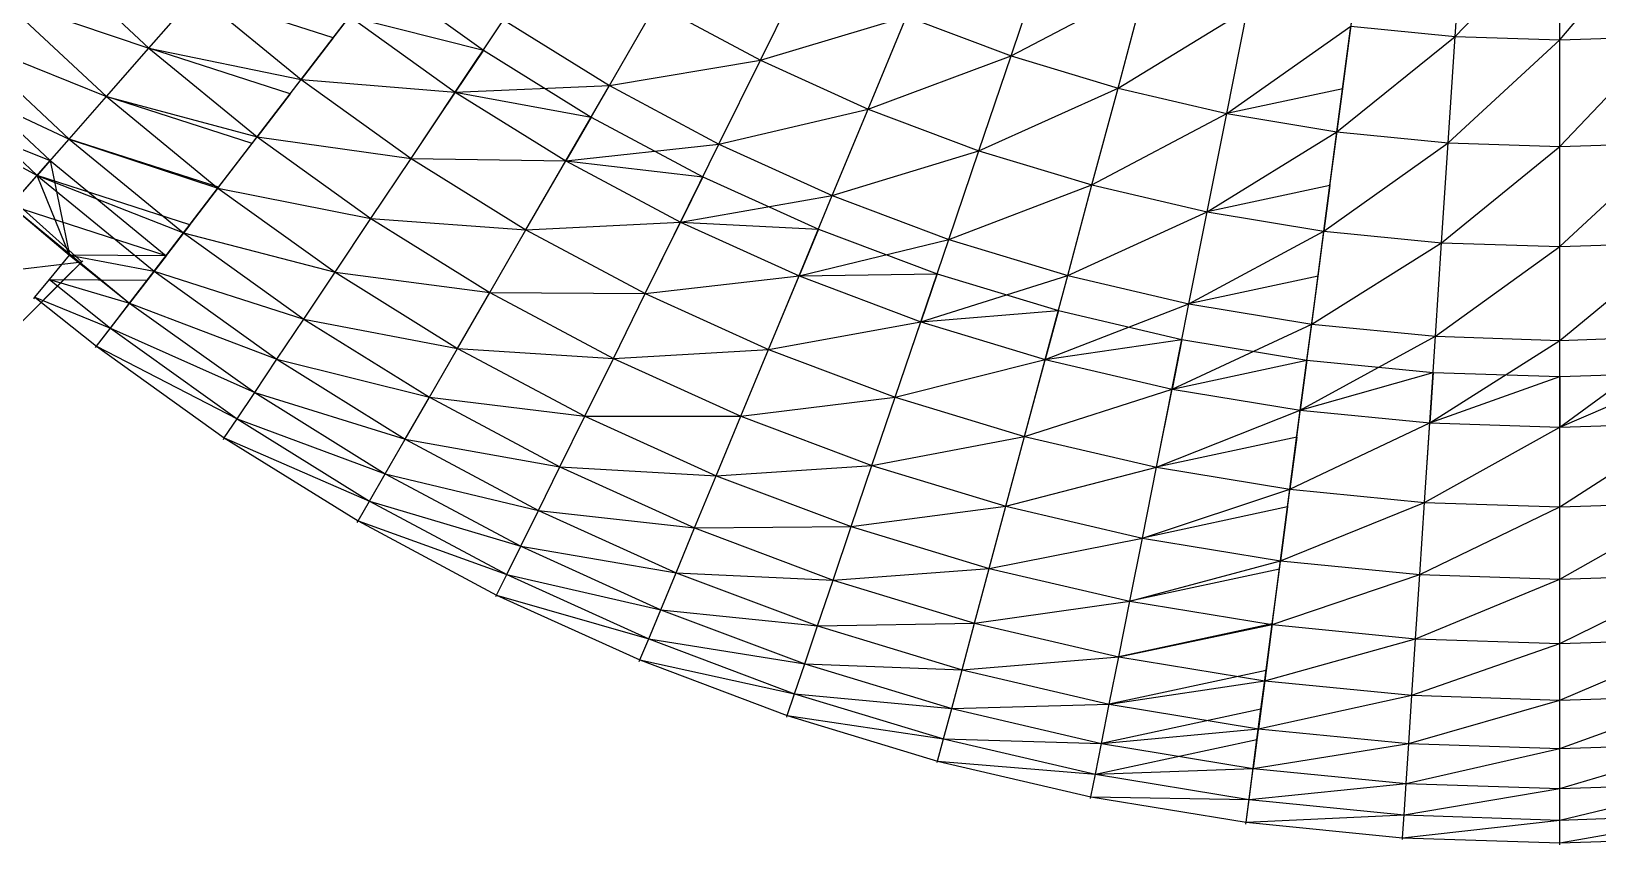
# Model space of a CAD drawing. Extents: x -1560 to 4680, y -1560 to 1560.
# Drawn here: x -991 to 25, y -1560 to -1032 of the extents above; entities that cross this region are included whole.
import ezdxf

# ---------------------------------------------------------------- set-up
doc = ezdxf.new("R2010")
doc.units = 0
doc.header["$MEASUREMENT"] = 0
for name, color, linetype in [('CONNECTOR', 11, 'Continuous'), ('HHST6X6X0.375', 13, 'Continuous'), ('HSST3X3X0.25', 2, 'Continuous'), ('L30X30X3', 1, 'Continuous'), ('TRIO25X148_A', 4, 'Continuous'), ('TRIO25X148_B', 6, 'Continuous'), ('TRIO25X148_C', 96, 'Continuous'), ('TRIO25X148_D', 3, 'Continuous'), ('TRIO25X148_E', 190, 'Continuous'), ('TRIO25X148_F', 52, 'Continuous'), ('TRIO2875X148_A', 140, 'Continuous'), ('TRIO35X148', 30, 'Continuous'), ('TRIO45X148', 5, 'Continuous')]:
    doc.layers.add(name, color=color, linetype=linetype)

msp = doc.modelspace()

# ---------------------------------------------------------------- linework, layer by layer
at = {"layer": 'CONNECTOR'}
msp.add_line((-957.8, -1181.3, 291.4), (-958.5, -1182, 297.3), dxfattribs=at)
at = {"layer": 'HHST6X6X0.375'}
for p, q in [((-989.7, -1205.9, 60), (-988.9, -1205, 68.9)), ((-949.7, -1237.6, 60), (-949, -1236.7, 68.9)), ((-866.7, -1297.1, 60), (-866.1, -1296.2, 68.9)), ((-780, -1351, 60), (-779.4, -1350, 68.9)), ((-690, -1399.1, 60), (-689.5, -1398.1, 68.9)), ((-597, -1441.3, 60), (-596.6, -1440.2, 68.9)), ((-501.4, -1477.2, 60), (-501.1, -1476.2, 68.9)), ((-403.8, -1506.8, 60), (-403.5, -1505.8, 68.9)), ((-304.3, -1530, 60), (-304.1, -1528.9, 68.9)), ((-203.6, -1546.7, 60), (-203.5, -1545.5, 68.9)), ((-102, -1556.7, 60), (-102, -1555.5, 68.9)), ((0, -1560, 60), (0, -1558.9, 68.9))]:
    msp.add_line(p, q, dxfattribs=at)
at = {"layer": 'HSST3X3X0.25'}
for p, q in [((-996.1, -1219.5, 282.7), (-957.8, -1181.3, 291.4)), ((-970.1, -1193.5, 220), (-957.8, -1181.3, 291.4)), ((-996.1, -1219.5, 220), (-970.1, -1193.5, 220)), ((-981.9, -1205.4, 150.5), (-970.1, -1193.5, 220)), ((-996.1, -1219.5, 150.5), (-981.9, -1205.4, 150.5)), ((-996.1, -1219.5, 68), (-981.9, -1205.4, 150.5))]:
    msp.add_line(p, q, dxfattribs=at)
at = {"layer": 'L30X30X3'}
for p, q in [((-795.5, -1036.7, 667.4), (-816.3, -1063.8, 688.2)), ((-698, -1044.7, 744.4), (-716.3, -1072, 767.3)), ((-823.3, -1073, 587.4), (-844.8, -1101, 606.2)), ((-144.5, -1097.6, 984), (-140.8, -1069.7, 955.6)), ((-628.2, -1088.1, 744.4), (-644.6, -1116.5, 767.3)), ((-870.3, -1134.2, 521.5), (-848.1, -1105.3, 504.8)), ((-1004.6, -1145.5, 254.5), (-979, -1116.3, 244.6)), ((-555.7, -1126.8, 744.4), (-570.2, -1156.3, 767.3)), ((-869.9, -1133.6, 420), (-892.6, -1163.2, 434.4)), ((-149.1, -1132.5, 888.8), (-153, -1162.1, 915.4)), ((-888.5, -1157.9, 333.2), (-911.7, -1188.1, 345.3)), ((-480.8, -1160.8, 744.4), (-493.4, -1191.1, 767.3)), ((-903.9, -1178, 244.6), (-927.5, -1208.7, 254.5)), ((-996.1, -1219.5, 220), (-957.8, -1181.3, 291.4)), ((-996.1, -1219.5, 150.5), (-970.1, -1193.5, 220)), ((-939.9, -1224.9, 162.2), (-916, -1193.8, 154.7)), ((-403.9, -1189.7, 744.4), (-414.4, -1220.8, 767.3)), ((-160.9, -1222.3, 843.1), (-156.8, -1191.2, 818.3)), ((-325.2, -1213.6, 744.4), (-333.7, -1245.3, 767.3)), ((-245.1, -1232.3, 744.4), (-251.5, -1264.5, 767.3)), ((-164, -1245.7, 744.4), (-168.3, -1278.2, 767.3)), ((-82.2, -1253.7, 744.4), (-84.3, -1286.5, 767.3)), ((0, -1256.4, 744.4), (0, -1289.2, 767.3)), ((-170.6, -1295.6, 667.4), (-175, -1329.4, 688.2)), ((-176.5, -1340.9, 587.4), (-181.1, -1375.9, 606.2)), ((-186.6, -1417.3, 521.5), (-181.8, -1381.3, 504.8)), ((-186.5, -1416.7, 420), (-191.4, -1453.7, 434.4)), ((-190.5, -1447, 333.2), (-195.5, -1484.8, 345.3)), ((-193.8, -1472.1, 244.6), (-198.9, -1510.5, 254.5)), ((-201.5, -1530.8, 162.2), (-196.4, -1491.8, 154.7))]:
    msp.add_line(p, q, dxfattribs=at)
at = {"layer": 'TRIO25X148_A'}
for p, q in [((-67.9, -1035.8, 1048.5), (-63.1, -963.2, 1108.7)), ((0, -1038, 1048.5), (0, -965.2, 1108.7)), ((-355.8, -1048.3, 984), (-333.7, -982.9, 1048.5)), ((-518.4, -1051.2, 915.4), (-489.6, -992.9, 984)), ((-286.5, -1069.3, 984), (-268.7, -1002.7, 1048.5)), ((-915, -1043.4, 606.2), (-884.1, -1008.2, 688.2)), ((-616.4, -1067.7, 843.1), (-586, -1015.1, 915.4)), ((-816.3, -1063.8, 688.2), (-784.8, -1022.8, 767.3)), ((-716.3, -1072, 767.3), (-685, -1025.1, 843.1)), ((-448.5, -1082.9, 915.4), (-423.6, -1022.8, 984)), ((-216, -1085.8, 984), (-202.5, -1018.1, 1048.5)), ((-144.5, -1097.6, 984), (-135.5, -1029.1, 1048.5)), ((-72.4, -1104.7, 984), (-67.9, -1035.8, 1048.5)), ((-942.6, -1074.8, 521.5), (-915, -1043.4, 606.2)), ((0, -1107.1, 984), (0, -1038, 1048.5)), ((-545.3, -1105.7, 843.1), (-518.4, -1051.2, 915.4)), ((-376.8, -1109.9, 915.4), (-355.8, -1048.3, 984)), ((-844.8, -1101, 606.2), (-816.3, -1063.8, 688.2)), ((-966.8, -1102.4, 434.4), (-942.6, -1074.8, 521.5)), ((-745, -1114.9, 688.2), (-716.3, -1072, 767.3)), ((-644.6, -1116.5, 767.3), (-616.4, -1067.7, 843.1)), ((-303.4, -1132.1, 915.4), (-286.5, -1069.3, 984)), ((-471.8, -1139, 843.1), (-448.5, -1082.9, 915.4)), ((-228.7, -1149.6, 915.4), (-216, -1085.8, 984)), ((-987.4, -1126, 345.3), (-966.8, -1102.4, 434.4)), ((-870.3, -1134.2, 521.5), (-844.8, -1101, 606.2)), ((-570.2, -1156.3, 767.3), (-545.3, -1105.7, 843.1)), ((-153, -1162.1, 915.4), (-144.5, -1097.6, 984)), ((-76.7, -1169.6, 915.4), (-72.4, -1104.7, 984)), ((0, -1172.1, 915.4), (0, -1107.1, 984)), ((-771, -1153.9, 606.2), (-745, -1114.9, 688.2)), ((-670.5, -1161.3, 688.2), (-644.6, -1116.5, 767.3)), ((-396.3, -1167.5, 843.1), (-376.8, -1109.9, 915.4)), ((-892.6, -1163.2, 434.4), (-870.3, -1134.2, 521.5)), ((-319.1, -1190.9, 843.1), (-303.4, -1132.1, 915.4)), ((-493.4, -1191.1, 767.3), (-471.8, -1139, 843.1)), ((-794.2, -1188.7, 521.5), (-771, -1153.9, 606.2)), ((-593.1, -1202.6, 688.2), (-570.2, -1156.3, 767.3)), ((-240.5, -1209.2, 843.1), (-228.7, -1149.6, 915.4)), ((-911.7, -1188.1, 345.3), (-892.6, -1163.2, 434.4)), ((-693.9, -1201.8, 606.2), (-670.5, -1161.3, 688.2)), ((-414.4, -1220.8, 767.3), (-396.3, -1167.5, 843.1)), ((-160.9, -1222.3, 843.1), (-153, -1162.1, 915.4)), ((-80.6, -1230.2, 843.1), (-76.7, -1169.6, 915.4)), ((0, -1232.9, 843.1), (0, -1172.1, 915.4)), ((-814.6, -1219.1, 434.4), (-794.2, -1188.7, 521.5)), ((-513.1, -1238.8, 688.2), (-493.4, -1191.1, 767.3)), ((-333.7, -1245.3, 767.3), (-319.1, -1190.9, 843.1)), ((-714.8, -1238.1, 521.5), (-693.9, -1201.8, 606.2)), ((-613.8, -1244.6, 606.2), (-593.1, -1202.6, 688.2)), ((-251.5, -1264.5, 767.3), (-240.5, -1209.2, 843.1)), ((-832, -1245.2, 345.3), (-814.6, -1219.1, 434.4)), ((-431, -1269.7, 688.2), (-414.4, -1220.8, 767.3)), ((-168.3, -1278.2, 767.3), (-160.9, -1222.3, 843.1)), ((-733.1, -1269.8, 434.4), (-714.8, -1238.1, 521.5)), ((-531.1, -1282.1, 606.2), (-513.1, -1238.8, 688.2)), ((-84.3, -1286.5, 767.3), (-80.6, -1230.2, 843.1)), ((0, -1289.2, 767.3), (0, -1232.9, 843.1)), ((-632.3, -1282.1, 521.5), (-613.8, -1244.6, 606.2)), ((-347.1, -1295.2, 688.2), (-333.7, -1245.3, 767.3)), ((-446.1, -1314.1, 606.2), (-431, -1269.7, 688.2)), ((-261.6, -1315.1, 688.2), (-251.5, -1264.5, 767.3)), ((-748.8, -1297, 345.3), (-733.1, -1269.8, 434.4)), ((-175, -1329.4, 688.2), (-168.3, -1278.2, 767.3)), ((-648.5, -1315, 434.4), (-632.3, -1282.1, 521.5)), ((-547.1, -1320.8, 521.5), (-531.1, -1282.1, 606.2)), ((-87.7, -1338, 688.2), (-84.3, -1286.5, 767.3)), ((0, -1340.9, 688.2), (0, -1289.2, 767.3)), ((-359.2, -1340.5, 606.2), (-347.1, -1295.2, 688.2)), ((-662.4, -1343.2, 345.3), (-648.5, -1315, 434.4)), ((-459.5, -1353.7, 521.5), (-446.1, -1314.1, 606.2)), ((-270.7, -1361.1, 606.2), (-261.6, -1315.1, 688.2)), ((-561.1, -1354.6, 434.4), (-547.1, -1320.8, 521.5)), ((-181.1, -1375.9, 606.2), (-175, -1329.4, 688.2)), ((-370, -1380.9, 521.5), (-359.2, -1340.5, 606.2)), ((-90.8, -1384.8, 606.2), (-87.7, -1338, 688.2)), ((0, -1387.8, 606.2), (0, -1340.9, 688.2)), ((-573.1, -1383.6, 345.3), (-561.1, -1354.6, 434.4)), ((-471.3, -1388.4, 434.4), (-459.5, -1353.7, 521.5)), ((-278.9, -1402.1, 521.5), (-270.7, -1361.1, 606.2)), ((-379.5, -1416.3, 434.4), (-370, -1380.9, 521.5)), ((-186.6, -1417.3, 521.5), (-181.1, -1375.9, 606.2)), ((-481.4, -1418.1, 345.3), (-471.3, -1388.4, 434.4)), ((-93.5, -1426.5, 521.5), (-90.8, -1384.8, 606.2)), ((0, -1429.6, 521.5), (0, -1387.8, 606.2)), ((-286, -1438.1, 434.4), (-278.9, -1402.1, 521.5)), ((-387.6, -1446.6, 345.3), (-379.5, -1416.3, 434.4)), ((-191.4, -1453.7, 434.4), (-186.6, -1417.3, 521.5)), ((-95.9, -1463.1, 434.4), (-93.5, -1426.5, 521.5)), ((0, -1466.2, 434.4), (0, -1429.6, 521.5)), ((-292.2, -1468.8, 345.3), (-286, -1438.1, 434.4)), ((-195.5, -1484.8, 345.3), (-191.4, -1453.7, 434.4)), ((-97.9, -1494.4, 345.3), (-95.9, -1463.1, 434.4)), ((0, -1497.6, 345.3), (0, -1466.2, 434.4))]:
    msp.add_line(p, q, dxfattribs=at)
at = {"layer": 'TRIO25X148_B'}
for p, q in [((-816.3, -1063.8, 688.2), (-764.9, -996.8, 744.4)), ((-144.5, -1097.6, 984), (-132, -1003, 1018.4)), ((-795.5, -1036.7, 667.4), (-884.1, -1008.2, 688.2)), ((-784.8, -1022.8, 767.3), (-698, -1044.7, 744.4)), ((-823.3, -1073, 587.4), (-915, -1043.4, 606.2)), ((-844.8, -1101, 606.2), (-795.5, -1036.7, 667.4)), ((-745, -1114.9, 688.2), (-698, -1044.7, 744.4)), ((-848.1, -1105.3, 504.8), (-942.6, -1074.8, 521.5)), ((-870.3, -1134.2, 521.5), (-823.3, -1073, 587.4)), ((-716.3, -1072, 767.3), (-628.2, -1088.1, 744.4)), ((-140.8, -1069.7, 955.6), (-216, -1085.8, 984)), ((-153, -1162.1, 915.4), (-140.8, -1069.7, 955.6)), ((-1077.3, -1077.3, 254.5), (-979, -1116.3, 244.6)), ((-670.5, -1161.3, 688.2), (-628.2, -1088.1, 744.4)), ((-869.9, -1133.6, 420), (-966.8, -1102.4, 434.4)), ((-892.6, -1163.2, 434.4), (-848.1, -1105.3, 504.8)), ((-979, -1116.3, 244.6), (-987.4, -1126, 345.3)), ((-979, -1116.3, 244.6), (-966.5, -1177.7, 254.5)), ((-644.6, -1116.5, 767.3), (-555.7, -1126.8, 744.4)), ((-888.5, -1157.9, 333.2), (-987.4, -1126, 345.3)), ((-593.1, -1202.6, 688.2), (-555.7, -1126.8, 744.4)), ((-911.7, -1188.1, 345.3), (-869.9, -1133.6, 420)), ((-149.1, -1132.5, 888.8), (-228.7, -1149.6, 915.4)), ((-160.9, -1222.3, 843.1), (-149.1, -1132.5, 888.8)), ((-903.9, -1178, 244.6), (-1004.6, -1145.5, 254.5)), ((-927.5, -1208.7, 254.5), (-888.5, -1157.9, 333.2)), ((-570.2, -1156.3, 767.3), (-480.8, -1160.8, 744.4)), ((-513.1, -1238.8, 688.2), (-480.8, -1160.8, 744.4)), ((-903.9, -1178, 244.6), (-966.5, -1177.7, 254.5)), ((-939.9, -1224.9, 162.2), (-903.9, -1178, 244.6)), ((-979.5, -1193.5, 162.2), (-916, -1193.8, 154.7)), ((-493.4, -1191.1, 767.3), (-403.9, -1189.7, 744.4)), ((-431, -1269.7, 688.2), (-403.9, -1189.7, 744.4)), ((-156.8, -1191.2, 818.3), (-240.5, -1209.2, 843.1)), ((-168.3, -1278.2, 767.3), (-156.8, -1191.2, 818.3)), ((-414.4, -1220.8, 767.3), (-325.2, -1213.6, 744.4)), ((-347.1, -1295.2, 688.2), (-325.2, -1213.6, 744.4)), ((-333.7, -1245.3, 767.3), (-245.1, -1232.3, 744.4)), ((-261.6, -1315.1, 688.2), (-245.1, -1232.3, 744.4)), ((-251.5, -1264.5, 767.3), (-164, -1245.7, 744.4)), ((-175, -1329.4, 688.2), (-164, -1245.7, 744.4)), ((-168.3, -1278.2, 767.3), (-82.2, -1253.7, 744.4)), ((-87.7, -1338, 688.2), (-82.2, -1253.7, 744.4)), ((-84.3, -1286.5, 767.3), (0, -1256.4, 744.4)), ((0, -1289.2, 767.3), (82.2, -1253.7, 744.4)), ((0, -1340.9, 688.2), (0, -1256.4, 744.4)), ((-170.6, -1295.6, 667.4), (-261.6, -1315.1, 688.2)), ((-181.1, -1375.9, 606.2), (-170.6, -1295.6, 667.4)), ((-176.5, -1340.9, 587.4), (-270.7, -1361.1, 606.2)), ((-186.6, -1417.3, 521.5), (-176.5, -1340.9, 587.4)), ((-181.8, -1381.3, 504.8), (-278.9, -1402.1, 521.5)), ((-191.4, -1453.7, 434.4), (-181.8, -1381.3, 504.8)), ((-186.5, -1416.7, 420), (-286, -1438.1, 434.4)), ((-195.5, -1484.8, 345.3), (-186.5, -1416.7, 420)), ((-190.5, -1447, 333.2), (-292.2, -1468.8, 345.3)), ((-198.9, -1510.5, 254.5), (-190.5, -1447, 333.2)), ((-193.8, -1472.1, 244.6), (-297.2, -1494.3, 254.5)), ((-201.5, -1530.8, 162.2), (-193.8, -1472.1, 244.6)), ((-301.2, -1514.3, 162.2), (-196.4, -1491.8, 154.7))]:
    msp.add_line(p, q, dxfattribs=at)
at = {"layer": 'TRIO25X148_C'}
for p, q in [((-981.3, -981.3, 606.2), (-915, -1043.4, 606.2)), ((-1010.9, -1010.9, 521.5), (-942.6, -1074.8, 521.5)), ((-884.1, -1008.2, 688.2), (-816.3, -1063.8, 688.2)), ((-586, -1015.1, 915.4), (-518.4, -1051.2, 915.4)), ((-784.8, -1022.8, 767.3), (-716.3, -1072, 767.3)), ((-685, -1025.1, 843.1), (-616.4, -1067.7, 843.1)), ((-423.6, -1022.8, 984), (-355.8, -1048.3, 984)), ((-135.5, -1029.1, 1048.5), (-67.9, -1035.8, 1048.5)), ((-67.9, -1035.8, 1048.5), (0, -1038, 1048.5)), ((0, -1038, 1048.5), (67.9, -1035.8, 1048.5)), ((-1036.8, -1036.8, 434.4), (-966.8, -1102.4, 434.4)), ((-915, -1043.4, 606.2), (-844.8, -1101, 606.2)), ((-518.4, -1051.2, 915.4), (-448.5, -1082.9, 915.4)), ((-355.8, -1048.3, 984), (-286.5, -1069.3, 984)), ((-1059, -1059, 345.3), (-987.4, -1126, 345.3)), ((-816.3, -1063.8, 688.2), (-745, -1114.9, 688.2)), ((-942.6, -1074.8, 521.5), (-870.3, -1134.2, 521.5)), ((-716.3, -1072, 767.3), (-644.6, -1116.5, 767.3)), ((-616.4, -1067.7, 843.1), (-545.3, -1105.7, 843.1)), ((-286.5, -1069.3, 984), (-216, -1085.8, 984)), ((-448.5, -1082.9, 915.4), (-376.8, -1109.9, 915.4)), ((-216, -1085.8, 984), (-144.5, -1097.6, 984)), ((-966.8, -1102.4, 434.4), (-892.6, -1163.2, 434.4)), ((-844.8, -1101, 606.2), (-771, -1153.9, 606.2)), ((-545.3, -1105.7, 843.1), (-471.8, -1139, 843.1)), ((-144.5, -1097.6, 984), (-72.4, -1104.7, 984)), ((-72.4, -1104.7, 984), (0, -1107.1, 984)), ((0, -1107.1, 984), (72.4, -1104.7, 984)), ((-745, -1114.9, 688.2), (-670.5, -1161.3, 688.2)), ((-644.6, -1116.5, 767.3), (-570.2, -1156.3, 767.3)), ((-376.8, -1109.9, 915.4), (-303.4, -1132.1, 915.4)), ((-987.4, -1126, 345.3), (-911.7, -1188.1, 345.3)), ((-870.3, -1134.2, 521.5), (-794.2, -1188.7, 521.5)), ((-303.4, -1132.1, 915.4), (-228.7, -1149.6, 915.4)), ((-1004.6, -1145.5, 254.5), (-927.5, -1208.7, 254.5)), ((-1004.6, -1145.5, 254.5), (-966.5, -1177.7, 254.5)), ((-471.8, -1139, 843.1), (-396.3, -1167.5, 843.1)), ((-771, -1153.9, 606.2), (-693.9, -1201.8, 606.2)), ((-570.2, -1156.3, 767.3), (-493.4, -1191.1, 767.3)), ((-228.7, -1149.6, 915.4), (-153, -1162.1, 915.4)), ((-892.6, -1163.2, 434.4), (-814.6, -1219.1, 434.4)), ((-670.5, -1161.3, 688.2), (-593.1, -1202.6, 688.2)), ((-396.3, -1167.5, 843.1), (-319.1, -1190.9, 843.1)), ((-153, -1162.1, 915.4), (-76.7, -1169.6, 915.4)), ((-966.5, -1177.7, 254.5), (-927.5, -1208.7, 254.5)), ((-76.7, -1169.6, 915.4), (0, -1172.1, 915.4)), ((0, -1172.1, 915.4), (76.7, -1169.6, 915.4)), ((-911.7, -1188.1, 345.3), (-832, -1245.2, 345.3)), ((-979.5, -1193.5, 162.2), (-939.9, -1224.9, 162.2)), ((-794.2, -1188.7, 521.5), (-714.8, -1238.1, 521.5)), ((-493.4, -1191.1, 767.3), (-414.4, -1220.8, 767.3)), ((-319.1, -1190.9, 843.1), (-240.5, -1209.2, 843.1)), ((-988.9, -1205, 68.9), (-949, -1236.7, 68.9)), ((-927.5, -1208.7, 254.5), (-846.4, -1266.8, 254.5)), ((-693.9, -1201.8, 606.2), (-613.8, -1244.6, 606.2)), ((-593.1, -1202.6, 688.2), (-513.1, -1238.8, 688.2)), ((-240.5, -1209.2, 843.1), (-160.9, -1222.3, 843.1)), ((-939.9, -1224.9, 162.2), (-857.8, -1283.8, 162.2)), ((-814.6, -1219.1, 434.4), (-733.1, -1269.8, 434.4)), ((-414.4, -1220.8, 767.3), (-333.7, -1245.3, 767.3)), ((-160.9, -1222.3, 843.1), (-80.6, -1230.2, 843.1)), ((-949, -1236.7, 68.9), (-866.1, -1296.2, 68.9)), ((-714.8, -1238.1, 521.5), (-632.3, -1282.1, 521.5)), ((-513.1, -1238.8, 688.2), (-431, -1269.7, 688.2)), ((-80.6, -1230.2, 843.1), (0, -1232.9, 843.1)), ((0, -1232.9, 843.1), (80.6, -1230.2, 843.1)), ((-832, -1245.2, 345.3), (-748.8, -1297, 345.3)), ((-613.8, -1244.6, 606.2), (-531.1, -1282.1, 606.2)), ((-333.7, -1245.3, 767.3), (-251.5, -1264.5, 767.3)), ((-846.4, -1266.8, 254.5), (-761.8, -1319.4, 254.5)), ((-431, -1269.7, 688.2), (-347.1, -1295.2, 688.2)), ((-251.5, -1264.5, 767.3), (-168.3, -1278.2, 767.3)), ((-733.1, -1269.8, 434.4), (-648.5, -1315, 434.4)), ((-168.3, -1278.2, 767.3), (-84.3, -1286.5, 767.3)), ((-857.8, -1283.8, 162.2), (-772, -1337.2, 162.2)), ((-632.3, -1282.1, 521.5), (-547.1, -1320.8, 521.5)), ((-531.1, -1282.1, 606.2), (-446.1, -1314.1, 606.2)), ((-84.3, -1286.5, 767.3), (0, -1289.2, 767.3)), ((0, -1289.2, 767.3), (84.3, -1286.5, 767.3)), ((-866.1, -1296.2, 68.9), (-779.4, -1350, 68.9)), ((-748.8, -1297, 345.3), (-662.4, -1343.2, 345.3)), ((-347.1, -1295.2, 688.2), (-261.6, -1315.1, 688.2)), ((-761.8, -1319.4, 254.5), (-673.9, -1366.4, 254.5)), ((-648.5, -1315, 434.4), (-561.1, -1354.6, 434.4)), ((-446.1, -1314.1, 606.2), (-359.2, -1340.5, 606.2)), ((-261.6, -1315.1, 688.2), (-175, -1329.4, 688.2)), ((-547.1, -1320.8, 521.5), (-459.5, -1353.7, 521.5)), ((-175, -1329.4, 688.2), (-87.7, -1338, 688.2)), ((-772, -1337.2, 162.2), (-682.9, -1384.8, 162.2)), ((-359.2, -1340.5, 606.2), (-270.7, -1361.1, 606.2)), ((-87.7, -1338, 688.2), (0, -1340.9, 688.2)), ((0, -1340.9, 688.2), (87.7, -1338, 688.2)), ((-779.4, -1350, 68.9), (-689.5, -1398.1, 68.9)), ((-662.4, -1343.2, 345.3), (-573.1, -1383.6, 345.3)), ((-561.1, -1354.6, 434.4), (-471.3, -1388.4, 434.4)), ((-459.5, -1353.7, 521.5), (-370, -1380.9, 521.5)), ((-270.7, -1361.1, 606.2), (-181.1, -1375.9, 606.2)), ((-673.9, -1366.4, 254.5), (-583, -1407.6, 254.5)), ((-370, -1380.9, 521.5), (-278.9, -1402.1, 521.5)), ((-181.1, -1375.9, 606.2), (-90.8, -1384.8, 606.2)), ((-682.9, -1384.8, 162.2), (-590.9, -1426.5, 162.2)), ((-573.1, -1383.6, 345.3), (-481.4, -1418.1, 345.3)), ((-471.3, -1388.4, 434.4), (-379.5, -1416.3, 434.4)), ((-90.8, -1384.8, 606.2), (0, -1387.8, 606.2)), ((0, -1387.8, 606.2), (90.8, -1384.8, 606.2)), ((-689.5, -1398.1, 68.9), (-596.6, -1440.2, 68.9)), ((-583, -1407.6, 254.5), (-489.7, -1442.7, 254.5)), ((-278.9, -1402.1, 521.5), (-186.6, -1417.3, 521.5)), ((-481.4, -1418.1, 345.3), (-387.6, -1446.6, 345.3)), ((-379.5, -1416.3, 434.4), (-286, -1438.1, 434.4)), ((-186.6, -1417.3, 521.5), (-93.5, -1426.5, 521.5)), ((-590.9, -1426.5, 162.2), (-496.3, -1462.1, 162.2)), ((-93.5, -1426.5, 521.5), (0, -1429.6, 521.5)), ((0, -1429.6, 521.5), (93.5, -1426.5, 521.5)), ((-596.6, -1440.2, 68.9), (-501.1, -1476.2, 68.9)), ((-286, -1438.1, 434.4), (-191.4, -1453.7, 434.4)), ((-489.7, -1442.7, 254.5), (-394.3, -1471.6, 254.5)), ((-387.6, -1446.6, 345.3), (-292.2, -1468.8, 345.3)), ((-496.3, -1462.1, 162.2), (-399.6, -1491.4, 162.2)), ((-191.4, -1453.7, 434.4), (-95.9, -1463.1, 434.4)), ((-394.3, -1471.6, 254.5), (-297.2, -1494.3, 254.5)), ((-292.2, -1468.8, 345.3), (-195.5, -1484.8, 345.3)), ((-95.9, -1463.1, 434.4), (0, -1466.2, 434.4)), ((0, -1466.2, 434.4), (95.9, -1463.1, 434.4)), ((-501.1, -1476.2, 68.9), (-403.5, -1505.8, 68.9)), ((-399.6, -1491.4, 162.2), (-301.2, -1514.3, 162.2)), ((-195.5, -1484.8, 345.3), (-97.9, -1494.4, 345.3)), ((-297.2, -1494.3, 254.5), (-198.9, -1510.5, 254.5)), ((-97.9, -1494.4, 345.3), (0, -1497.6, 345.3)), ((0, -1497.6, 345.3), (97.9, -1494.4, 345.3)), ((-403.5, -1505.8, 68.9), (-304.1, -1528.9, 68.9)), ((-198.9, -1510.5, 254.5), (-99.6, -1520.3, 254.5)), ((-301.2, -1514.3, 162.2), (-201.5, -1530.8, 162.2)), ((-99.6, -1520.3, 254.5), (0, -1523.6, 254.5)), ((0, -1523.6, 254.5), (99.6, -1520.3, 254.5)), ((-304.1, -1528.9, 68.9), (-203.5, -1545.5, 68.9)), ((-201.5, -1530.8, 162.2), (-101, -1540.7, 162.2)), ((-101, -1540.7, 162.2), (0, -1544, 162.2)), ((0, -1544, 162.2), (101, -1540.7, 162.2)), ((-203.5, -1545.5, 68.9), (-102, -1555.5, 68.9)), ((-102, -1555.5, 68.9), (0, -1558.9, 68.9)), ((0, -1558.9, 68.9), (102, -1555.5, 68.9))]:
    msp.add_line(p, q, dxfattribs=at)
at = {"layer": 'TRIO25X148_D'}
for p, q in [((0, -1038, 1048.5), (63.1, -963.2, 1108.7)), ((-67.9, -1035.8, 1048.5), (0, -965.2, 1108.7)), ((-355.8, -1048.3, 984), (-268.7, -1002.7, 1048.5)), ((-1010.9, -1010.9, 521.5), (-915, -1043.4, 606.2)), ((-518.4, -1051.2, 915.4), (-423.6, -1022.8, 984)), ((-286.5, -1069.3, 984), (-202.5, -1018.1, 1048.5)), ((-216, -1085.8, 984), (-135.5, -1029.1, 1048.5)), ((-144.5, -1097.6, 984), (-67.9, -1035.8, 1048.5)), ((0, -1107.1, 984), (67.9, -1035.8, 1048.5)), ((-1036.8, -1036.8, 434.4), (-942.6, -1074.8, 521.5)), ((-915, -1043.4, 606.2), (-816.3, -1063.8, 688.2)), ((-72.4, -1104.7, 984), (0, -1038, 1048.5)), ((-616.4, -1067.7, 843.1), (-518.4, -1051.2, 915.4)), ((-448.5, -1082.9, 915.4), (-355.8, -1048.3, 984)), ((-1059, -1059, 345.3), (-966.8, -1102.4, 434.4)), ((-816.3, -1063.8, 688.2), (-716.3, -1072, 767.3)), ((-942.6, -1074.8, 521.5), (-844.8, -1101, 606.2)), ((-716.3, -1072, 767.3), (-616.4, -1067.7, 843.1)), ((-376.8, -1109.9, 915.4), (-286.5, -1069.3, 984)), ((-545.3, -1105.7, 843.1), (-448.5, -1082.9, 915.4)), ((-303.4, -1132.1, 915.4), (-216, -1085.8, 984)), ((-966.8, -1102.4, 434.4), (-870.3, -1134.2, 521.5)), ((-844.8, -1101, 606.2), (-745, -1114.9, 688.2)), ((-644.6, -1116.5, 767.3), (-545.3, -1105.7, 843.1)), ((-228.7, -1149.6, 915.4), (-144.5, -1097.6, 984)), ((-153, -1162.1, 915.4), (-72.4, -1104.7, 984)), ((-76.7, -1169.6, 915.4), (0, -1107.1, 984)), ((0, -1172.1, 915.4), (72.4, -1104.7, 984)), ((-745, -1114.9, 688.2), (-644.6, -1116.5, 767.3)), ((-471.8, -1139, 843.1), (-376.8, -1109.9, 915.4)), ((-987.4, -1126, 345.3), (-892.6, -1163.2, 434.4)), ((-870.3, -1134.2, 521.5), (-771, -1153.9, 606.2)), ((-396.3, -1167.5, 843.1), (-303.4, -1132.1, 915.4)), ((-570.2, -1156.3, 767.3), (-471.8, -1139, 843.1)), ((-771, -1153.9, 606.2), (-670.5, -1161.3, 688.2)), ((-670.5, -1161.3, 688.2), (-570.2, -1156.3, 767.3)), ((-319.1, -1190.9, 843.1), (-228.7, -1149.6, 915.4)), ((-892.6, -1163.2, 434.4), (-794.2, -1188.7, 521.5)), ((-493.4, -1191.1, 767.3), (-396.3, -1167.5, 843.1)), ((-240.5, -1209.2, 843.1), (-153, -1162.1, 915.4)), ((-160.9, -1222.3, 843.1), (-76.7, -1169.6, 915.4)), ((-80.6, -1230.2, 843.1), (0, -1172.1, 915.4)), ((0, -1232.9, 843.1), (76.7, -1169.6, 915.4)), ((-911.7, -1188.1, 345.3), (-814.6, -1219.1, 434.4)), ((-794.2, -1188.7, 521.5), (-693.9, -1201.8, 606.2)), ((-593.1, -1202.6, 688.2), (-493.4, -1191.1, 767.3)), ((-414.4, -1220.8, 767.3), (-319.1, -1190.9, 843.1)), ((-693.9, -1201.8, 606.2), (-593.1, -1202.6, 688.2)), ((-333.7, -1245.3, 767.3), (-240.5, -1209.2, 843.1)), ((-814.6, -1219.1, 434.4), (-714.8, -1238.1, 521.5)), ((-513.1, -1238.8, 688.2), (-414.4, -1220.8, 767.3)), ((-251.5, -1264.5, 767.3), (-160.9, -1222.3, 843.1)), ((-714.8, -1238.1, 521.5), (-613.8, -1244.6, 606.2)), ((-613.8, -1244.6, 606.2), (-513.1, -1238.8, 688.2)), ((-168.3, -1278.2, 767.3), (-80.6, -1230.2, 843.1)), ((-84.3, -1286.5, 767.3), (0, -1232.9, 843.1)), ((0, -1289.2, 767.3), (80.6, -1230.2, 843.1)), ((-832, -1245.2, 345.3), (-733.1, -1269.8, 434.4)), ((-431, -1269.7, 688.2), (-333.7, -1245.3, 767.3)), ((-846.4, -1266.8, 254.5), (-748.8, -1297, 345.3)), ((-531.1, -1282.1, 606.2), (-431, -1269.7, 688.2)), ((-347.1, -1295.2, 688.2), (-251.5, -1264.5, 767.3)), ((-733.1, -1269.8, 434.4), (-632.3, -1282.1, 521.5)), ((-261.6, -1315.1, 688.2), (-168.3, -1278.2, 767.3)), ((-632.3, -1282.1, 521.5), (-531.1, -1282.1, 606.2)), ((-175, -1329.4, 688.2), (-84.3, -1286.5, 767.3)), ((-87.7, -1338, 688.2), (0, -1289.2, 767.3)), ((0, -1340.9, 688.2), (84.3, -1286.5, 767.3)), ((-748.8, -1297, 345.3), (-648.5, -1315, 434.4)), ((-446.1, -1314.1, 606.2), (-347.1, -1295.2, 688.2)), ((-761.8, -1319.4, 254.5), (-662.4, -1343.2, 345.3)), ((-648.5, -1315, 434.4), (-547.1, -1320.8, 521.5)), ((-547.1, -1320.8, 521.5), (-446.1, -1314.1, 606.2)), ((-359.2, -1340.5, 606.2), (-261.6, -1315.1, 688.2)), ((-270.7, -1361.1, 606.2), (-175, -1329.4, 688.2)), ((-459.5, -1353.7, 521.5), (-359.2, -1340.5, 606.2)), ((-181.1, -1375.9, 606.2), (-87.7, -1338, 688.2)), ((0, -1387.8, 606.2), (87.7, -1338, 688.2)), ((-662.4, -1343.2, 345.3), (-561.1, -1354.6, 434.4)), ((-90.8, -1384.8, 606.2), (0, -1340.9, 688.2)), ((-561.1, -1354.6, 434.4), (-459.5, -1353.7, 521.5)), ((-370, -1380.9, 521.5), (-270.7, -1361.1, 606.2)), ((-673.9, -1366.4, 254.5), (-573.1, -1383.6, 345.3)), ((-471.3, -1388.4, 434.4), (-370, -1380.9, 521.5)), ((-278.9, -1402.1, 521.5), (-181.1, -1375.9, 606.2)), ((-573.1, -1383.6, 345.3), (-471.3, -1388.4, 434.4)), ((-186.6, -1417.3, 521.5), (-90.8, -1384.8, 606.2)), ((-93.5, -1426.5, 521.5), (0, -1387.8, 606.2)), ((0, -1429.6, 521.5), (90.8, -1384.8, 606.2)), ((-583, -1407.6, 254.5), (-481.4, -1418.1, 345.3)), ((-379.5, -1416.3, 434.4), (-278.9, -1402.1, 521.5)), ((-481.4, -1418.1, 345.3), (-379.5, -1416.3, 434.4)), ((-286, -1438.1, 434.4), (-186.6, -1417.3, 521.5)), ((-191.4, -1453.7, 434.4), (-93.5, -1426.5, 521.5)), ((-95.9, -1463.1, 434.4), (0, -1429.6, 521.5)), ((0, -1466.2, 434.4), (93.5, -1426.5, 521.5)), ((-387.6, -1446.6, 345.3), (-286, -1438.1, 434.4)), ((-489.7, -1442.7, 254.5), (-387.6, -1446.6, 345.3)), ((-292.2, -1468.8, 345.3), (-191.4, -1453.7, 434.4)), ((-394.3, -1471.6, 254.5), (-292.2, -1468.8, 345.3)), ((-195.5, -1484.8, 345.3), (-95.9, -1463.1, 434.4)), ((-97.9, -1494.4, 345.3), (0, -1466.2, 434.4)), ((0, -1497.6, 345.3), (95.9, -1463.1, 434.4)), ((-297.2, -1494.3, 254.5), (-195.5, -1484.8, 345.3)), ((-198.9, -1510.5, 254.5), (-97.9, -1494.4, 345.3)), ((-99.6, -1520.3, 254.5), (0, -1497.6, 345.3)), ((0, -1523.6, 254.5), (97.9, -1494.4, 345.3))]:
    msp.add_line(p, q, dxfattribs=at)
at = {"layer": 'TRIO25X148_E'}
for p, q in [((-958.5, -1182, 297.3), (-1017.5, -1129.2, 296.6)), ((-1022, -1189.6, 264.9), (-958.5, -1182, 297.3)), ((-996.7, -1220.2, 288.6), (-958.5, -1182, 297.3))]:
    msp.add_line(p, q, dxfattribs=at)
at = {"layer": 'TRIO25X148_F'}
for p, q in [((-795.5, -1036.7, 667.4), (-764.9, -996.8, 744.4)), ((-764.9, -996.8, 744.4), (-698, -1044.7, 744.4)), ((-140.8, -1069.7, 955.6), (-132, -1003, 1018.4)), ((-823.3, -1073, 587.4), (-795.5, -1036.7, 667.4)), ((-698, -1044.7, 744.4), (-628.2, -1088.1, 744.4)), ((-1049.9, -1049.9, 244.6), (-979, -1116.3, 244.6)), ((-149.1, -1132.5, 888.8), (-140.8, -1069.7, 955.6)), ((-628.2, -1088.1, 744.4), (-555.7, -1126.8, 744.4)), ((-979, -1116.3, 244.6), (-903.9, -1178, 244.6)), ((-555.7, -1126.8, 744.4), (-480.8, -1160.8, 744.4)), ((-156.8, -1191.2, 818.3), (-149.1, -1132.5, 888.8)), ((-480.8, -1160.8, 744.4), (-403.9, -1189.7, 744.4)), ((-403.9, -1189.7, 744.4), (-325.2, -1213.6, 744.4)), ((-164, -1245.7, 744.4), (-156.8, -1191.2, 818.3)), ((-325.2, -1213.6, 744.4), (-245.1, -1232.3, 744.4)), ((-245.1, -1232.3, 744.4), (-164, -1245.7, 744.4)), ((-170.6, -1295.6, 667.4), (-164, -1245.7, 744.4)), ((-164, -1245.7, 744.4), (-82.2, -1253.7, 744.4)), ((-82.2, -1253.7, 744.4), (0, -1256.4, 744.4)), ((0, -1256.4, 744.4), (82.2, -1253.7, 744.4)), ((-176.5, -1340.9, 587.4), (-170.6, -1295.6, 667.4))]:
    msp.add_line(p, q, dxfattribs=at)
at = {"layer": 'TRIO2875X148_A'}
for p, q in [((-848.1, -1105.3, 504.8), (-823.3, -1073, 587.4)), ((-869.9, -1133.6, 420), (-848.1, -1105.3, 504.8)), ((-1004.6, -1145.5, 254.5), (-987.4, -1126, 345.3)), ((-888.5, -1157.9, 333.2), (-869.9, -1133.6, 420)), ((-903.9, -1178, 244.6), (-888.5, -1157.9, 333.2)), ((-916, -1193.8, 154.7), (-903.9, -1178, 244.6)), ((-927.5, -1208.7, 254.5), (-911.7, -1188.1, 345.3)), ((-939.9, -1224.9, 162.2), (-927.5, -1208.7, 254.5)), ((-846.4, -1266.8, 254.5), (-832, -1245.2, 345.3)), ((-857.8, -1283.8, 162.2), (-846.4, -1266.8, 254.5)), ((-857.8, -1283.8, 162.2), (-761.8, -1319.4, 254.5)), ((-866.1, -1296.2, 68.9), (-772, -1337.2, 162.2)), ((-761.8, -1319.4, 254.5), (-748.8, -1297, 345.3)), ((-772, -1337.2, 162.2), (-761.8, -1319.4, 254.5)), ((-772, -1337.2, 162.2), (-673.9, -1366.4, 254.5)), ((-181.8, -1381.3, 504.8), (-176.5, -1340.9, 587.4)), ((-779.4, -1350, 68.9), (-682.9, -1384.8, 162.2)), ((-673.9, -1366.4, 254.5), (-662.4, -1343.2, 345.3)), ((-682.9, -1384.8, 162.2), (-673.9, -1366.4, 254.5)), ((-186.5, -1416.7, 420), (-181.8, -1381.3, 504.8)), ((-682.9, -1384.8, 162.2), (-583, -1407.6, 254.5)), ((-583, -1407.6, 254.5), (-573.1, -1383.6, 345.3)), ((-689.5, -1398.1, 68.9), (-590.9, -1426.5, 162.2)), ((-590.9, -1426.5, 162.2), (-583, -1407.6, 254.5)), ((-489.7, -1442.7, 254.5), (-481.4, -1418.1, 345.3)), ((-190.5, -1447, 333.2), (-186.5, -1416.7, 420)), ((-590.9, -1426.5, 162.2), (-489.7, -1442.7, 254.5)), ((-596.6, -1440.2, 68.9), (-496.3, -1462.1, 162.2)), ((-496.3, -1462.1, 162.2), (-489.7, -1442.7, 254.5)), ((-394.3, -1471.6, 254.5), (-387.6, -1446.6, 345.3)), ((-193.8, -1472.1, 244.6), (-190.5, -1447, 333.2)), ((-496.3, -1462.1, 162.2), (-394.3, -1471.6, 254.5)), ((-399.6, -1491.4, 162.2), (-394.3, -1471.6, 254.5)), ((-297.2, -1494.3, 254.5), (-292.2, -1468.8, 345.3)), ((-196.4, -1491.8, 154.7), (-193.8, -1472.1, 244.6)), ((-501.1, -1476.2, 68.9), (-399.6, -1491.4, 162.2)), ((-399.6, -1491.4, 162.2), (-297.2, -1494.3, 254.5)), ((-198.9, -1510.5, 254.5), (-195.5, -1484.8, 345.3)), ((-301.2, -1514.3, 162.2), (-297.2, -1494.3, 254.5)), ((-99.6, -1520.3, 254.5), (-97.9, -1494.4, 345.3)), ((0, -1523.6, 254.5), (0, -1497.6, 345.3)), ((-403.5, -1505.8, 68.9), (-301.2, -1514.3, 162.2)), ((-301.2, -1514.3, 162.2), (-198.9, -1510.5, 254.5)), ((-201.5, -1530.8, 162.2), (-198.9, -1510.5, 254.5)), ((-201.5, -1530.8, 162.2), (-99.6, -1520.3, 254.5)), ((-101, -1540.7, 162.2), (-99.6, -1520.3, 254.5)), ((-101, -1540.7, 162.2), (0, -1523.6, 254.5)), ((0, -1544, 162.2), (99.6, -1520.3, 254.5)), ((0, -1544, 162.2), (0, -1523.6, 254.5)), ((-304.1, -1528.9, 68.9), (-201.5, -1530.8, 162.2)), ((-203.5, -1545.5, 68.9), (-101, -1540.7, 162.2)), ((-102, -1555.5, 68.9), (0, -1544, 162.2)), ((0, -1558.9, 68.9), (101, -1540.7, 162.2))]:
    msp.add_line(p, q, dxfattribs=at)
at = {"layer": 'TRIO35X148'}
for p, q in [((-1077.3, -1077.3, 254.5), (-987.4, -1126, 345.3)), ((-966.5, -1177.7, 254.5), (-987.4, -1126, 345.3)), ((-966.5, -1177.7, 254.5), (-911.7, -1188.1, 345.3)), ((-979.5, -1193.5, 162.2), (-927.5, -1208.7, 254.5)), ((-949, -1236.7, 68.9), (-916, -1193.8, 154.7)), ((-988.9, -1205, 68.9), (-939.9, -1224.9, 162.2)), ((-927.5, -1208.7, 254.5), (-832, -1245.2, 345.3)), ((-939.9, -1224.9, 162.2), (-846.4, -1266.8, 254.5)), ((-949, -1236.7, 68.9), (-857.8, -1283.8, 162.2)), ((-203.5, -1545.5, 68.9), (-196.4, -1491.8, 154.7))]:
    msp.add_line(p, q, dxfattribs=at)
at = {"layer": 'TRIO45X148'}
for p, q in [((-979.5, -1193.5, 162.2), (-966.5, -1177.7, 254.5)), ((-988.9, -1205, 68.9), (-979.5, -1193.5, 162.2)), ((-949, -1236.7, 68.9), (-939.9, -1224.9, 162.2)), ((-866.1, -1296.2, 68.9), (-857.8, -1283.8, 162.2)), ((-779.4, -1350, 68.9), (-772, -1337.2, 162.2)), ((-689.5, -1398.1, 68.9), (-682.9, -1384.8, 162.2)), ((-596.6, -1440.2, 68.9), (-590.9, -1426.5, 162.2)), ((-501.1, -1476.2, 68.9), (-496.3, -1462.1, 162.2)), ((-403.5, -1505.8, 68.9), (-399.6, -1491.4, 162.2)), ((-304.1, -1528.9, 68.9), (-301.2, -1514.3, 162.2)), ((-203.5, -1545.5, 68.9), (-201.5, -1530.8, 162.2)), ((-102, -1555.5, 68.9), (-101, -1540.7, 162.2)), ((0, -1558.9, 68.9), (0, -1544, 162.2))]:
    msp.add_line(p, q, dxfattribs=at)

doc.saveas('drawing.dxf')
